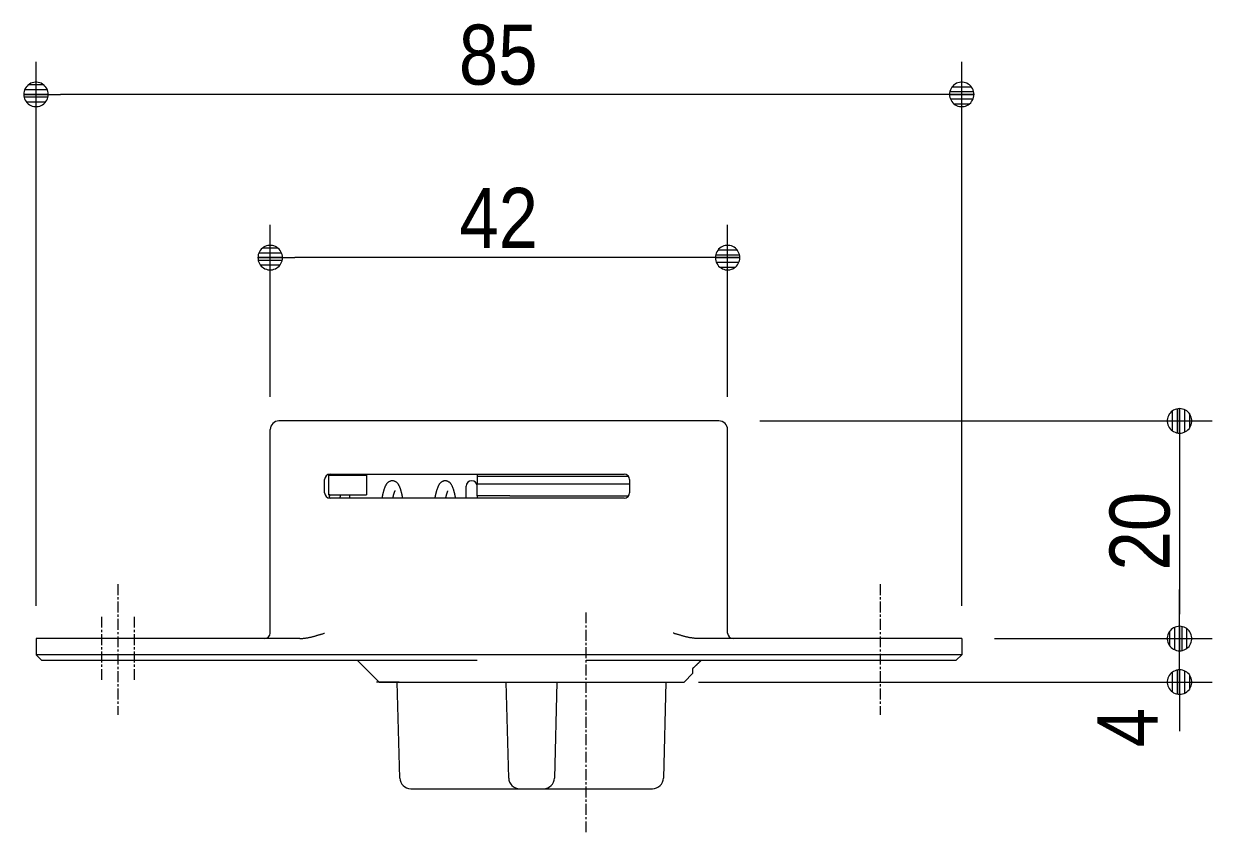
# Model space of a CAD drawing. Units: millimetres, scale not verified, with parts at other scales. Extents: x -4547 to 4547, y -2284 to 2284.
# Drawn here: x -3603 to -3057, y 227 to 598 of the extents above; entities that cross this region are included whole.
import ezdxf
from ezdxf.enums import TextEntityAlignment as Align

# ---------------------------------------------------------------- set-up
doc = ezdxf.new("R2010")
doc.units = ezdxf.units.MM
doc.header["$LTSCALE"] = 20
doc.linetypes.add('CHAIN1', pattern=[8, 5, -1, 1, -1])
for name, color, linetype, lineweight in [('0-0_3一般', 7, 'Continuous', 9), ('0-1_2寸法-2', 7, 'Continuous', 9), ('0-2_0', 7, 'Continuous', 9), ('0-3_2寸法-1', 7, 'Continuous', 9)]:
    doc.layers.add(name, color=color, linetype=linetype, lineweight=lineweight)
doc.styles.add('ＭＳ Ｐゴシック', font='')
doc.styles.get('ＭＳ Ｐゴシック').set_extended_font_data('MS PGothic')

# ---------------------------------------------------------------- blocks, each defined once
blk = doc.blocks.new('グループ-104')
at = {"layer": '0-0_3一般'}
for p, q in [((-41983, 5913), (-42183, 6113)), ((-41798.3, 5913), (-42008, 5913)), ((-41983, 5913), (-41083, 5913)), ((-41793, 5030.4), (-41816.1, 5913)), ((-41083, 5913), (-40083, 5913)), ((-40793, 5030.4), (-40816.1, 5913)), ((-40349.9, 5913), (-40373, 5030.4)), ((-40083, 5913), (-39183, 5913)), ((-39349.9, 5913), (-39373, 5030.4)), ((-39102.6, 5993.4), (-39183, 5913)), ((-41693, 4933), (-40473, 4933)), ((-40693, 4933), (-39473, 4933))]:
    blk.add_line(p, q, dxfattribs=at)
blk.add_lwpolyline([(-39103, 5993.9), (-39103, 6037.9), (-39100.4, 6040.4), (-39097.8, 6042.9), (-39095.2, 6045.4), (-39092.6, 6047.9), (-39089.9, 6050.4), (-39087.3, 6052.9), (-39084.7, 6055.4), (-39082.1, 6057.9), (-39079.5, 6060.4), (-39076.9, 6062.9), (-39074.3, 6065.4), (-39071.7, 6067.9), (-39069.1, 6070.4), (-39066.4, 6072.9), (-39063.8, 6075.4), (-39061.2, 6077.9), (-39058.6, 6080.4), (-39056, 6082.9), (-39053.4, 6085.4), (-39050.8, 6087.9), (-39048.2, 6090.4), (-39045.6, 6092.9), (-39043, 6095.5), (-39040.4, 6098), (-39037.7, 6100.5), (-39035.1, 6103), (-39032.5, 6105.5), (-39029.9, 6108), (-39027.3, 6110.5), (-39024.7, 6113)], dxfattribs=at)
for centre, start, end in [((-41693, 5033), 181.5, 270), ((-40693, 5033), 181.5, 270), ((-40473, 5033), 270, 358.5), ((-39473, 5033), 270, 358.5)]:
    blk.add_arc(centre, 100, start, end, dxfattribs=at)
blk = doc.blocks.new('グループ-105')
at = {"layer": '0-0_3一般'}
for p, q in [((-38863, 8313), (-42903, 8313)), ((-42983, 6363), (-42983, 8233)), ((-38783, 6363), (-38783, 8233)), ((-42483, 7653), (-42483, 7773)), ((-42448, 7820.7), (-42448, 7813)), ((-42448, 7813), (-42098, 7813)), ((-42433, 7823), (-39733, 7823)), ((-42098, 7823), (-42098, 7813)), ((-42098, 7813), (-42098, 7633)), ((-41083, 7823), (-41083, 7803)), ((-41083, 7803), (-41083, 7733)), ((-39693, 7803), (-41083, 7803)), ((-39683, 7773), (-39683, 7653)), ((-41183, 7603), (-41183, 7713)), ((-41083, 7623), (-41083, 7733)), ((-39683, 7733), (-41083, 7733)), ((-42442.8, 7605.7), (-42442.9, 7605)), ((-39733, 7603), (-42433, 7603)), ((-42335, 7632.2), (-42334.8, 7633)), ((-42257.6, 7633), (-42251.3, 7603)), ((-41083, 7623), (-41083, 7603)), ((-40783, 7623), (-41083, 7623)), ((-40783, 7623), (-39693, 7623)), ((-42488.6, 6361.2), (-42483, 6363)), ((-39277.4, 6361.2), (-39283, 6363)), ((-42712.1, 6313), (-44633, 6313)), ((-37783, 6313), (-39053.9, 6313)), ((-36633, 6313), (-37783, 6313)), ((-36633, 6313), (-36633, 6163)), ((-37783, 6163), (-44633, 6163)), ((-44633, 6113), (-41083, 6113)), ((-40083, 6113), (-37783, 6113)), ((-36633, 6163), (-37783, 6163)), ((-37783, 6113), (-36683, 6113)), ((-36633, 6163), (-36683, 6113))]:
    blk.add_line(p, q, dxfattribs=at)
at = {"layer": '0-0_3一般', "linetype": 'CHAIN1'}
for p, q in [((-44383, 6813), (-44383, 5613)), ((-37383, 6813), (-37383, 5613)), ((-40083, 4533), (-40083, 6563)), ((-44533, 6513), (-44533, 5913)), ((-44233, 6513), (-44233, 5913))]:
    blk.add_line(p, q, dxfattribs=at)
at = {"layer": '0-0_3一般'}
for points in [[(-42448, 7813), (-42448, 7633), (-42098, 7633)], [(-41806.9, 7731.4), (-41809.3, 7734.7), (-41811.9, 7737.8), (-41814.6, 7740.8), (-41817.5, 7743.6), (-41820.5, 7746.3), (-41823.7, 7748.9), (-41827.1, 7751.3), (-41830.6, 7753.5), (-41834.3, 7755.6), (-41838.1, 7757.5), (-41842, 7759.2), (-41845.9, 7760.6), (-41849.9, 7761.7), (-41853.8, 7762.4), (-41857.7, 7762.9), (-41861.6, 7763), (-41865.5, 7762.9), (-41869.4, 7762.4), (-41873.3, 7761.6), (-41877.2, 7760.6), (-41881.1, 7759.2), (-41885, 7757.5), (-41888.9, 7755.5), (-41892.5, 7753.5), (-41896, 7751.2), (-41899.4, 7748.8), (-41902.6, 7746.3), (-41905.6, 7743.6), (-41908.5, 7740.7), (-41911.2, 7737.7), (-41913.7, 7734.6), (-41916.1, 7731.3), (-41918.3, 7727.9), (-41920.4, 7724.3), (-41922.3, 7720.5), (-41924.1, 7716.8), (-41925.9, 7713), (-41927.7, 7709.3), (-41929.3, 7705.5)], [(-41321.2, 7731.4), (-41323.6, 7734.7), (-41326.2, 7737.8), (-41328.9, 7740.8), (-41331.7, 7743.6), (-41334.8, 7746.3), (-41338, 7748.9), (-41341.3, 7751.3), (-41344.9, 7753.5), (-41348.6, 7755.6), (-41352.4, 7757.5), (-41356.3, 7759.2), (-41360.2, 7760.6), (-41364.1, 7761.7), (-41368.1, 7762.4), (-41372, 7762.9), (-41375.9, 7763), (-41379.8, 7762.9), (-41383.7, 7762.4), (-41387.6, 7761.6), (-41391.5, 7760.6), (-41395.4, 7759.2), (-41399.3, 7757.5), (-41403.1, 7755.5), (-41406.8, 7753.5), (-41410.3, 7751.2), (-41413.7, 7748.8), (-41416.9, 7746.3), (-41419.9, 7743.6), (-41422.8, 7740.7), (-41425.5, 7737.7), (-41428, 7734.6), (-41430.4, 7731.3), (-41432.6, 7727.9), (-41434.7, 7724.3), (-41436.6, 7720.5), (-41438.4, 7716.8), (-41440.2, 7713), (-41441.9, 7709.3), (-41443.6, 7705.5)], [(-41929.3, 7705.5), (-41930.9, 7701.7), (-41932.5, 7697.8), (-41934, 7694), (-41935.4, 7690.1), (-41936.8, 7686.2), (-41938.1, 7682.3), (-41939.3, 7678.4), (-41940.5, 7674.5), (-41941.7, 7670.6), (-41942.8, 7666.8), (-41943.8, 7663.1), (-41944.8, 7659.5), (-41945.8, 7655.9), (-41946.7, 7652.4), (-41947.6, 7649), (-41948.4, 7645.7), (-41949.2, 7642.4), (-41950, 7639.2), (-41950.7, 7636.1), (-41951.3, 7633.1), (-41952, 7630.1), (-41952.6, 7627.2), (-41953.2, 7624.5), (-41953.7, 7621.7), (-41954.3, 7619.1), (-41954.8, 7616.6), (-41955.3, 7614.1), (-41955.8, 7611.7), (-41956.3, 7609.4), (-41956.8, 7607.2), (-41957.2, 7605), (-41957.6, 7603), (-41957.6, 7603)], [(-41856.3, 7603), (-41856, 7604.2), (-41855.7, 7605.5), (-41855.4, 7606.8), (-41855.2, 7608.1), (-41854.9, 7609.4), (-41854.6, 7610.7), (-41854.3, 7612.1), (-41854, 7613.5), (-41853.6, 7614.9), (-41853.3, 7616.3), (-41853, 7617.8), (-41852.6, 7619.2), (-41852.3, 7620.7), (-41851.9, 7622.2), (-41851.6, 7623.7), (-41851.2, 7625.2), (-41850.9, 7626.7), (-41850.5, 7628.2), (-41850.1, 7629.7), (-41849.7, 7631.1), (-41849.4, 7632.6), (-41849, 7634), (-41848.6, 7635.4), (-41848.2, 7636.8), (-41847.8, 7638.2), (-41847.4, 7639.6), (-41847, 7641), (-41846.6, 7642.4), (-41846.2, 7643.7), (-41845.8, 7645), (-41845.4, 7646.2), (-41845.1, 7647.4), (-41844.7, 7648.6), (-41844.4, 7649.7), (-41844.1, 7650.7), (-41843.7, 7651.8), (-41843.4, 7652.7), (-41843.1, 7653.7), (-41842.9, 7654.6)], [(-41842.9, 7654.6), (-41842.6, 7655.4), (-41842.4, 7656.2), (-41842.1, 7657), (-41841.9, 7657.7), (-41841.6, 7658.4), (-41841.4, 7659.1), (-41841.1, 7659.7), (-41840.9, 7660.4), (-41840.6, 7661), (-41840.4, 7661.6), (-41840.1, 7662.2), (-41839.8, 7662.7), (-41839.5, 7663.3), (-41839.3, 7663.8), (-41839, 7664.3), (-41838.7, 7664.8), (-41838.4, 7665.2), (-41838.1, 7665.7), (-41837.8, 7666.1), (-41837.6, 7666.5), (-41837.4, 7666.9), (-41837.3, 7667.3), (-41837.2, 7667.7), (-41837.1, 7668.1), (-41837, 7668.4), (-41837, 7668.8), (-41837, 7669.1), (-41837, 7669.4), (-41837.1, 7669.7), (-41837.2, 7670), (-41837.4, 7670.3)], [(-41765.6, 7603), (-41766, 7605), (-41766.5, 7607.2), (-41766.9, 7609.4), (-41767.4, 7611.7), (-41767.9, 7614.1), (-41768.4, 7616.6), (-41768.9, 7619.1), (-41769.5, 7621.7), (-41770.1, 7624.5), (-41770.6, 7627.3), (-41771.3, 7630.1), (-41771.9, 7633.1), (-41772.5, 7636.1), (-41773.2, 7639.2), (-41774, 7642.4), (-41774.8, 7645.7), (-41775.6, 7649), (-41776.4, 7652.5), (-41777.4, 7655.9), (-41778.3, 7659.5), (-41779.3, 7663.2), (-41780.4, 7666.9), (-41781.4, 7670.7), (-41782.6, 7674.5), (-41783.7, 7678.5), (-41785, 7682.4), (-41786.3, 7686.3), (-41787.6, 7690.2), (-41789.1, 7694), (-41790.5, 7697.9), (-41792.1, 7701.7), (-41793.7, 7705.5), (-41795.4, 7709.3), (-41797.1, 7713.1), (-41798.9, 7716.9), (-41800.7, 7720.6), (-41802.7, 7724.3), (-41804.7, 7727.9), (-41806.9, 7731.4)], [(-41443.6, 7705.5), (-41445.2, 7701.7), (-41446.8, 7697.8), (-41448.3, 7694), (-41449.7, 7690.1), (-41451.1, 7686.2), (-41452.4, 7682.3), (-41453.6, 7678.4), (-41454.8, 7674.5), (-41456, 7670.6), (-41457.1, 7666.8), (-41458.1, 7663.1), (-41459.1, 7659.5), (-41460.1, 7655.9), (-41461, 7652.4), (-41461.9, 7649), (-41462.7, 7645.7), (-41463.5, 7642.4), (-41464.3, 7639.2), (-41465, 7636.1), (-41465.6, 7633.1), (-41466.2, 7630.1), (-41466.9, 7627.2), (-41467.4, 7624.5), (-41468, 7621.7), (-41468.6, 7619.1), (-41469.1, 7616.6), (-41469.6, 7614.1), (-41470.1, 7611.7), (-41470.6, 7609.4), (-41471, 7607.2), (-41471.5, 7605), (-41471.9, 7603), (-41471.9, 7603)], [(-41370.5, 7603), (-41370.3, 7604.2), (-41370, 7605.5), (-41369.7, 7606.8), (-41369.4, 7608.1), (-41369.2, 7609.4), (-41368.9, 7610.7), (-41368.6, 7612.1), (-41368.2, 7613.5), (-41367.9, 7614.9), (-41367.6, 7616.3), (-41367.3, 7617.8), (-41366.9, 7619.2), (-41366.6, 7620.7), (-41366.2, 7622.2), (-41365.9, 7623.7), (-41365.5, 7625.2), (-41365.1, 7626.7), (-41364.8, 7628.2), (-41364.4, 7629.7), (-41364, 7631.1), (-41363.6, 7632.6), (-41363.3, 7634), (-41362.9, 7635.4), (-41362.5, 7636.8), (-41362.1, 7638.2), (-41361.7, 7639.6), (-41361.3, 7641), (-41360.9, 7642.4), (-41360.5, 7643.7), (-41360.1, 7645), (-41359.7, 7646.2), (-41359.4, 7647.4), (-41359, 7648.6), (-41358.7, 7649.7), (-41358.3, 7650.7), (-41358, 7651.8), (-41357.7, 7652.7), (-41357.4, 7653.7), (-41357.2, 7654.6)], [(-41357.2, 7654.6), (-41356.9, 7655.4), (-41356.6, 7656.2), (-41356.4, 7657), (-41356.2, 7657.7), (-41355.9, 7658.4), (-41355.7, 7659.1), (-41355.4, 7659.7), (-41355.2, 7660.4), (-41354.9, 7661), (-41354.6, 7661.6), (-41354.4, 7662.2), (-41354.1, 7662.7), (-41353.8, 7663.3), (-41353.5, 7663.8), (-41353.2, 7664.3), (-41353, 7664.8), (-41352.7, 7665.2), (-41352.4, 7665.7), (-41352.1, 7666.1), (-41351.9, 7666.5), (-41351.7, 7666.9), (-41351.6, 7667.3), (-41351.4, 7667.7), (-41351.4, 7668.1), (-41351.3, 7668.4), (-41351.3, 7668.8), (-41351.3, 7669.1), (-41351.3, 7669.4), (-41351.4, 7669.7), (-41351.5, 7670), (-41351.6, 7670.3)], [(-41279.9, 7603), (-41280.3, 7605), (-41280.8, 7607.2), (-41281.2, 7609.4), (-41281.7, 7611.7), (-41282.2, 7614.1), (-41282.7, 7616.6), (-41283.2, 7619.1), (-41283.8, 7621.7), (-41284.3, 7624.5), (-41284.9, 7627.3), (-41285.5, 7630.1), (-41286.2, 7633.1), (-41286.8, 7636.1), (-41287.5, 7639.2), (-41288.3, 7642.4), (-41289, 7645.7), (-41289.9, 7649), (-41290.7, 7652.5), (-41291.6, 7655.9), (-41292.6, 7659.5), (-41293.6, 7663.2), (-41294.6, 7666.9), (-41295.7, 7670.7), (-41296.9, 7674.5), (-41298, 7678.5), (-41299.3, 7682.4), (-41300.6, 7686.3), (-41301.9, 7690.2), (-41303.3, 7694), (-41304.8, 7697.9), (-41306.4, 7701.7), (-41308, 7705.5), (-41309.6, 7709.3), (-41311.4, 7713.1), (-41313.2, 7716.9), (-41315, 7720.6), (-41316.9, 7724.3), (-41319, 7727.9), (-41321.2, 7731.4)], [(-42436.9, 7633), (-42437.1, 7632.3), (-42437.3, 7631.6), (-42437.5, 7630.9), (-42437.6, 7630.2), (-42437.8, 7629.5), (-42438, 7628.8), (-42438.2, 7628.1), (-42438.3, 7627.4), (-42438.5, 7626.7), (-42438.6, 7626), (-42438.8, 7625.3), (-42439, 7624.6), (-42439.1, 7624), (-42439.3, 7623.3), (-42439.4, 7622.6), (-42439.6, 7621.9), (-42439.7, 7621.2), (-42439.9, 7620.5), (-42440, 7619.8), (-42440.2, 7619.1), (-42440.3, 7618.3), (-42440.4, 7617.6), (-42440.6, 7616.9), (-42440.7, 7616.2), (-42440.9, 7615.5), (-42441, 7614.8), (-42441.1, 7614.1), (-42441.3, 7613.4), (-42441.4, 7612.7), (-42441.5, 7612), (-42441.7, 7611.3), (-42441.8, 7610.6), (-42442, 7609.9), (-42442.1, 7609.2), (-42442.2, 7608.5), (-42442.4, 7607.8), (-42442.5, 7607.1), (-42442.6, 7606.4), (-42442.8, 7605.7)], [(-42342, 7603), (-42341.8, 7603.7), (-42341.6, 7604.5), (-42341.5, 7605.3), (-42341.3, 7606), (-42341.2, 7606.8), (-42341, 7607.5), (-42340.8, 7608.3), (-42340.7, 7609), (-42340.5, 7609.8), (-42340.3, 7610.5), (-42340.2, 7611.3), (-42340, 7612), (-42339.8, 7612.8), (-42339.6, 7613.5), (-42339.5, 7614.3), (-42339.3, 7615), (-42339.1, 7615.8), (-42338.9, 7616.5), (-42338.8, 7617.3), (-42338.6, 7618), (-42338.4, 7618.8), (-42338.2, 7619.5), (-42338, 7620.3), (-42337.9, 7621), (-42337.7, 7621.8), (-42337.5, 7622.5), (-42337.3, 7623.3), (-42337.1, 7624), (-42336.9, 7624.8), (-42336.7, 7625.5), (-42336.6, 7626.3), (-42336.4, 7627), (-42336.2, 7627.8), (-42336, 7628.5), (-42335.8, 7629.3), (-42335.6, 7630), (-42335.4, 7630.8), (-42335.2, 7631.5), (-42335, 7632.2)], [(-42712.1, 6313), (-42706.3, 6313.2), (-42700.4, 6313.5), (-42694.5, 6313.8), (-42688.7, 6314.2), (-42682.8, 6314.7), (-42677, 6315.2), (-42671.1, 6315.8), (-42665.3, 6316.5), (-42659.5, 6317.3), (-42653.7, 6318.1), (-42647.9, 6319), (-42642.1, 6319.9), (-42636.4, 6320.9), (-42630.6, 6322), (-42624.8, 6323.2), (-42619.1, 6324.4), (-42613.4, 6325.7), (-42607.6, 6327), (-42601.9, 6328.5), (-42596.2, 6330), (-42590.5, 6331.5), (-42584.8, 6333), (-42579.1, 6334.6), (-42573.4, 6336.2), (-42567.7, 6337.7), (-42562, 6339.3), (-42556.4, 6340.9), (-42550.7, 6342.6), (-42545, 6344.2), (-42539.4, 6345.9), (-42533.7, 6347.5), (-42528, 6349.2), (-42522.4, 6350.9), (-42516.8, 6352.6), (-42511.1, 6354.3), (-42505.5, 6356), (-42499.9, 6357.7), (-42494.2, 6359.5), (-42488.6, 6361.2)], [(-39053.9, 6313), (-39059.8, 6313.2), (-39065.6, 6313.5), (-39071.5, 6313.8), (-39077.3, 6314.2), (-39083.2, 6314.7), (-39089, 6315.2), (-39094.9, 6315.8), (-39100.7, 6316.5), (-39106.5, 6317.3), (-39112.3, 6318.1), (-39118.1, 6319), (-39123.9, 6319.9), (-39129.6, 6320.9), (-39135.4, 6322), (-39141.2, 6323.2), (-39146.9, 6324.4), (-39152.7, 6325.7), (-39158.4, 6327), (-39164.1, 6328.5), (-39169.8, 6330), (-39175.5, 6331.5), (-39181.2, 6333), (-39186.9, 6334.6), (-39192.6, 6336.2), (-39198.3, 6337.7), (-39204, 6339.3), (-39209.7, 6340.9), (-39215.3, 6342.6), (-39221, 6344.2), (-39226.7, 6345.9), (-39232.3, 6347.5), (-39238, 6349.2), (-39243.6, 6350.9), (-39249.3, 6352.6), (-39254.9, 6354.3), (-39260.5, 6356), (-39266.2, 6357.7), (-39271.8, 6359.5), (-39277.4, 6361.2)], [(-44633, 6313), (-45133, 6313), (-45133, 6163)], [(-44633, 6163), (-45133, 6163), (-45083, 6113), (-44633, 6113)]]:
    blk.add_lwpolyline(points, dxfattribs=at)
for centre, radius, start, end in [((-42903, 8233), 80, 90, 180), ((-38863, 8233), 80, 0, 90), ((-42433, 7773), 50, 90, 180), ((-41133, 7713), 50, 0, 180), ((-39733, 7773), 50, 0, 90), ((-42433, 7653), 50, 180, 270), ((-39733, 7653), 50, 270, 0), ((-43033, 6363), 50, 270, 0), ((-38733, 6363), 50, 180, 270)]:
    blk.add_arc(centre, radius, start, end, dxfattribs=at)
blk.add_blockref('グループ-104', (0, 0), dxfattribs=at)
blk = doc.blocks.new('_Dot')
at = {"layer": '0-2_0'}
for p, q in [((-10, 0), (-20, 0)), ((9.78, 2), (-9.78, 2)), ((7.99, 6), (-7.99, 6)), ((9.16, -3.98), (-9.16, -3.98)), ((6, -7.98), (-6, -7.98))]:
    blk.add_line(p, q, dxfattribs=at)
for points in [[(10, 0), (9.92, 1.25), (9.69, 2.49), (9.3, 3.68), (8.76, 4.82), (8.09, 5.88), (7.29, 6.85), (6.37, 7.71), (5.36, 8.44), (4.26, 9.05), (3.09, 9.51), (1.87, 9.82), (0.63, 9.98), (-0.63, 9.98), (-1.87, 9.82), (-3.09, 9.51), (-4.26, 9.05), (-5.36, 8.44), (-6.37, 7.71), (-7.29, 6.85), (-8.09, 5.88), (-8.76, 4.82), (-9.3, 3.68), (-9.69, 2.49), (-9.92, 1.25), (-10, 0), (0, 0)], [(-10, 0), (-9.92, -1.25), (-9.69, -2.49), (-9.3, -3.68), (-8.76, -4.82), (-8.09, -5.88), (-7.29, -6.85), (-6.37, -7.71), (-5.36, -8.44), (-4.26, -9.05), (-3.09, -9.51), (-1.87, -9.82), (-0.63, -9.98), (0.63, -9.98), (1.87, -9.82), (3.09, -9.51), (4.26, -9.05), (5.36, -8.44), (6.37, -7.71), (7.29, -6.85), (8.09, -5.88), (8.76, -4.82), (9.3, -3.68), (9.69, -2.49), (9.92, -1.25), (10, 0), (0, 0)]]:
    blk.add_lwpolyline(points, close=True, dxfattribs=at)

msp = doc.modelspace()

# ---------------------------------------------------------------- linework, layer by layer
at = {"layer": '0-1_2寸法-2'}
for p, q in [((-3072.28, 326.9), (-3072.28, 338.16)), ((-3157.28, 315.65), (-3057.28, 315.65)), ((-3072.28, 295.65), (-3072.28, 315.65)), ((-3293.12, 295.65), (-3057.28, 295.65)), ((-3072.28, 284.39), (-3072.28, 273.14))]:
    msp.add_line(p, q, dxfattribs=at)
at = {"layer": '0-3_2寸法-1'}
for p, q in [((-3597.28, 330.65), (-3597.28, 580.65)), ((-3172.28, 330.65), (-3172.28, 580.65)), ((-3183.53, 565.65), (-3586.02, 565.65)), ((-3489.78, 426.65), (-3489.78, 505.65)), ((-3279.78, 426.65), (-3279.78, 505.65)), ((-3291.03, 490.65), (-3478.52, 490.65)), ((-3265.03, 415.65), (-3057.28, 415.65)), ((-3072.28, 404.39), (-3072.28, 326.9)), ((-3157.28, 315.65), (-3057.28, 315.65))]:
    msp.add_line(p, q, dxfattribs=at)

# ---------------------------------------------------------------- block references
at = {"layer": '0-0_3一般', "xscale": 0.05, "yscale": 0.05}
msp.add_blockref('グループ-105', (-1340.62, 0), dxfattribs=at)
at = {"layer": '0-1_2寸法-2', "xscale": 0.5627563, "yscale": 0.5627563}
for p, rotation in [((-3072.28, 315.65), 270), ((-3072.28, 295.65), 90)]:
    msp.add_blockref('_Dot', p, dxfattribs=dict(at, rotation=rotation))
at = {"layer": '0-3_2寸法-1', "xscale": 0.5627563, "yscale": 0.5627563}
for p, rotation in [((-3597.28, 565.65), 180), ((-3489.78, 490.65), 180), ((-3072.28, 415.65), 90), ((-3072.28, 315.65), 270)]:
    msp.add_blockref('_Dot', p, dxfattribs=dict(at, rotation=rotation))
for p in [(-3172.28, 565.65), (-3279.78, 490.65)]:
    msp.add_blockref('_Dot', p, dxfattribs=at)

# ---------------------------------------------------------------- texts
at = {"layer": '0-1_2寸法-2', "style": 'ＭＳ Ｐゴシック', "width": 0.9}
msp.add_text('4', height=27.57, rotation=90, dxfattribs=at).set_placement((-3074.13, 265.7), align=Align.BOTTOM_LEFT)
at = {"layer": '0-3_2寸法-1', "style": 'ＭＳ Ｐゴシック', "width": 0.9}
for s, p in [('85', (-3403.14, 561.86)), ('42', (-3402.93, 486.86))]:
    msp.add_text(s, height=27.57, dxfattribs=at).set_placement(p, align=Align.BOTTOM_LEFT)
msp.add_text('20', height=27.57, rotation=90, dxfattribs=at).set_placement((-3068.56, 346.91), align=Align.BOTTOM_LEFT)

doc.saveas('drawing.dxf')
